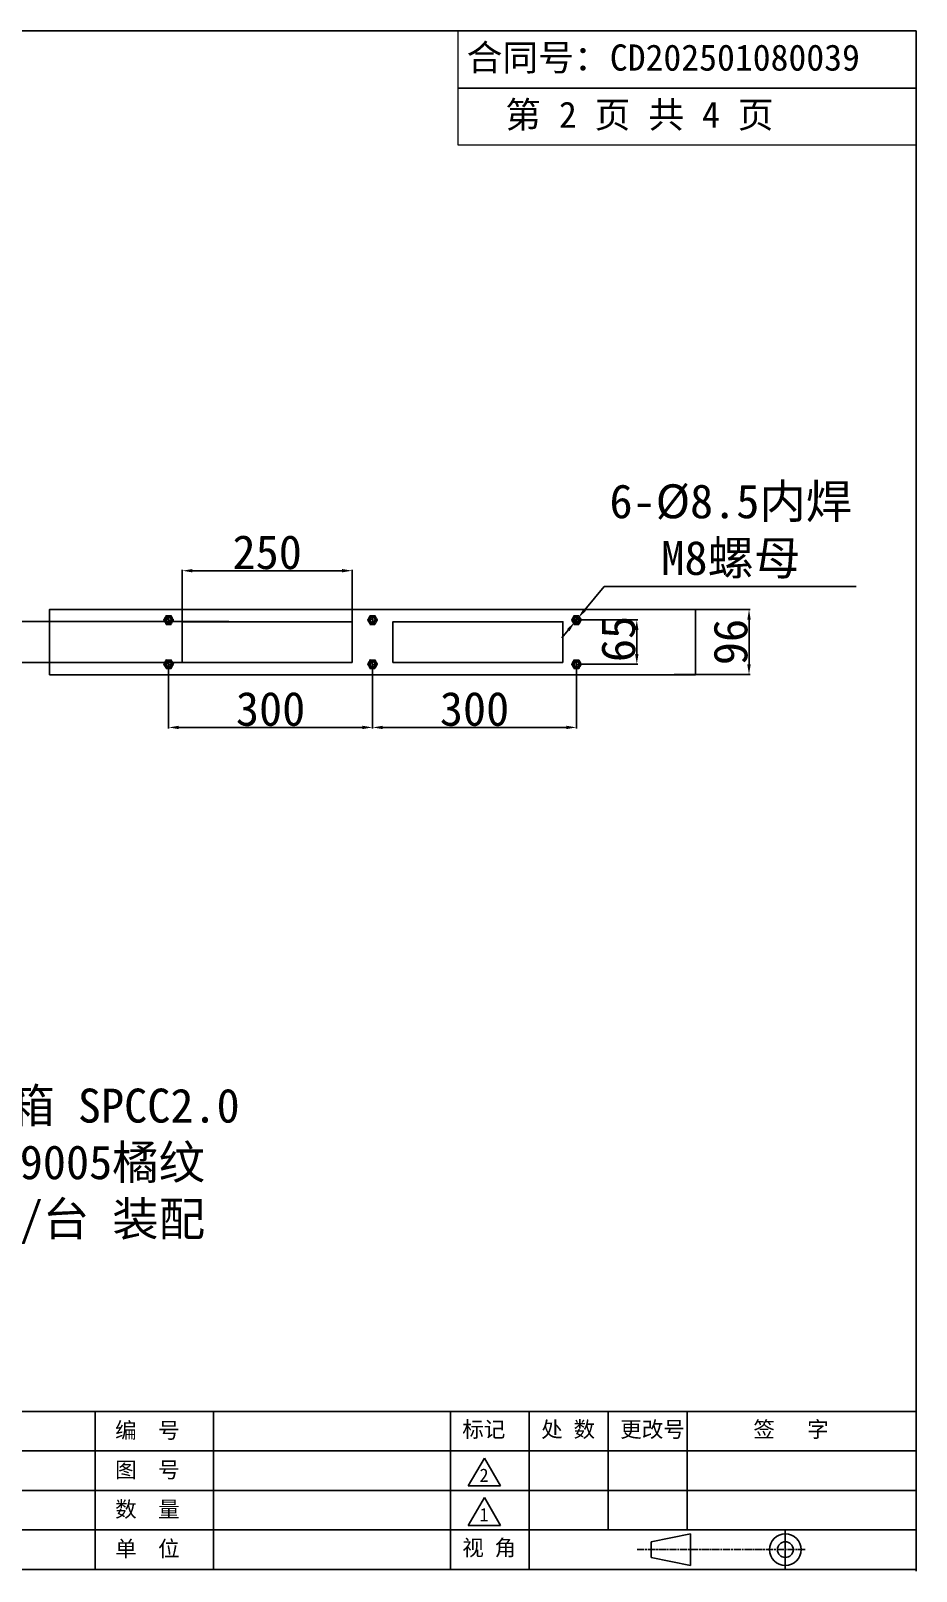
# Model space of a CAD drawing. Header units: millimetres. Extents: x 6893 to 19543, y -3475 to 6590.
# Drawn here: x 18241 to 19543, y 3374 to 5642 of the extents above; entities that cross this region are included whole.
import ezdxf

# ---------------------------------------------------------------- set-up
doc = ezdxf.new("R2010")
doc.units = ezdxf.units.MM
for name, pattern in [('ACAD_ISO04W100', [30, 24, -3, 0, -3]), ('ACAD_ISO08W100', [36, 24, -3, 6, -3]), ('ACBSITGL', [3, 2, -1]), ('AD_LTYPE6 0 mm', [16, 13, -1, 1, -1]), ('DASHED', [0.75, 0.5, -0.25])]:
    doc.linetypes.add(name, pattern=pattern)
for name, color, linetype in [('6文字层', 3, 'Continuous'), ('shixian', 7, 'Continuous'), ('tukuang', 7, 'Continuous'), ('xuxian1', 6, 'ACAD_ISO04W100'), ('zhongxingxian', 1, 'ACAD_ISO08W100'), ('标注', 136, 'Continuous')]:
    doc.layers.add(name, color=color, linetype=linetype)
for name, color, linetype, lineweight in [('ACADxuxian1', 6, 'AD_LTYPE6 0 mm', 0), ('ACAD注释层', 3, 'Continuous', 0), ('图框', 7, 'Continuous', 15)]:
    doc.layers.add(name, color=color, linetype=linetype, lineweight=lineweight)
doc.styles.add('SLDTEXTSTYLE0', font='')
doc.styles.get("Standard").update_dxf_attribs({"font": ''})
doc.styles.get('SLDTEXTSTYLE0').set_extended_font_data('宋体')
doc.styles.get('Standard').set_extended_font_data('SimSun')
doc.dimstyles.new('50#', dxfattribs={"dimtxt": 50, "dimasz": 15, "dimexe": 1.5, "dimexo": 3, "dimgap": 2, "dimtad": 1, "dimtoh": 1, "dimzin": 12, "dimdsep": 46, "dimtxsty": 'Standard', "dimcen": 20, "dimclrd": 3, "dimclre": 3, "dimclrt": 7, "dimadec": 0, "dimazin": 3, "dimtfac": 1, "dimtmove": 0, "dimatfit": 3, "dimfxl": 1, "dimarcsym": 0})

# ---------------------------------------------------------------- blocks, each defined once
blk = doc.blocks.new('*D53')
at = {"color": 3, "lineweight": -2, "transparency": 16777216}
for p, q in [((18463.5, 4745.1), (18463.5, 4848.6)), ((18478.5, 4847.1), (18698.5, 4847.1)), ((18713.5, 4745.1), (18713.5, 4848.6))]:
    blk.add_line(p, q, dxfattribs=at)
at = {"color": 3, "transparency": 16777216}
for points in [[(18478.5, 4849.6), (18478.5, 4844.6), (18463.5, 4847.1)], [(18698.5, 4844.6), (18698.5, 4849.6), (18713.5, 4847.1)]]:
    blk.add_solid(points, dxfattribs=at)
at = {"layer": 'Defpoints', "color": 0, "transparency": 16777216}
for p in [(18713.5, 4847.1), (18463.5, 4742.1), (18713.5, 4742.1)]:
    blk.add_point(p, dxfattribs=at)
at = {"color": 7, "transparency": 16777216, "insert": (18588.5, 4874.1), "char_height": 50, "attachment_point": 5}
blk.add_mtext('250', dxfattribs=at)
blk = doc.blocks.new('*D54')
at = {"color": 3, "lineweight": -2, "transparency": 16777216}
for p, q in [((18532.2, 4772.1), (18203.1, 4772.1)), ((18204.6, 4757.1), (18204.6, 4727.1)), ((18532.2, 4712.1), (18203.1, 4712.1))]:
    blk.add_line(p, q, dxfattribs=at)
at = {"color": 3, "transparency": 16777216}
for points in [[(18207.1, 4757.1), (18202.1, 4757.1), (18204.6, 4772.1)], [(18202.1, 4727.1), (18207.1, 4727.1), (18204.6, 4712.1)]]:
    blk.add_solid(points, dxfattribs=at)
at = {"layer": 'Defpoints', "color": 0, "transparency": 16777216}
for p in [(18535.2, 4772.1), (18204.6, 4712.1), (18535.2, 4712.1)]:
    blk.add_point(p, dxfattribs=at)
at = {"color": 7, "transparency": 16777216, "insert": (18177.6, 4742.1), "char_height": 50, "attachment_point": 5, "rotation": 90}
blk.add_mtext('60', dxfattribs=at)
blk = doc.blocks.new('*D55')
at = {"color": 3, "lineweight": -2, "transparency": 16777216}
for p, q in [((18443.5, 4706.6), (18443.5, 4614.9)), ((18743.5, 4706.6), (18743.5, 4614.9)), ((18458.5, 4616.4), (18728.5, 4616.4))]:
    blk.add_line(p, q, dxfattribs=at)
at = {"color": 3, "transparency": 16777216}
for points in [[(18458.5, 4618.9), (18458.5, 4613.9), (18443.5, 4616.4)], [(18728.5, 4613.9), (18728.5, 4618.9), (18743.5, 4616.4)]]:
    blk.add_solid(points, dxfattribs=at)
at = {"layer": 'Defpoints', "color": 0, "transparency": 16777216}
for p in [(18443.5, 4709.6), (18743.5, 4709.6), (18743.5, 4616.4)]:
    blk.add_point(p, dxfattribs=at)
at = {"color": 7, "transparency": 16777216, "insert": (18593.5, 4643.4), "char_height": 50, "attachment_point": 5}
blk.add_mtext('300', dxfattribs=at)
blk = doc.blocks.new('*D56')
at = {"color": 3, "lineweight": -2, "transparency": 16777216}
for p, q in [((18743.5, 4706.6), (18743.5, 4614.9)), ((19043.5, 4706.6), (19043.5, 4614.9)), ((18758.5, 4616.4), (19028.5, 4616.4))]:
    blk.add_line(p, q, dxfattribs=at)
at = {"color": 3, "transparency": 16777216}
for points in [[(18758.5, 4618.9), (18758.5, 4613.9), (18743.5, 4616.4)], [(19028.5, 4613.9), (19028.5, 4618.9), (19043.5, 4616.4)]]:
    blk.add_solid(points, dxfattribs=at)
at = {"layer": 'Defpoints', "color": 0, "transparency": 16777216}
for p in [(18743.5, 4709.6), (19043.5, 4709.6), (19043.5, 4616.4)]:
    blk.add_point(p, dxfattribs=at)
at = {"color": 7, "transparency": 16777216, "insert": (18893.5, 4643.4), "char_height": 50, "attachment_point": 5}
blk.add_mtext('300', dxfattribs=at)
blk = doc.blocks.new('*D57')
at = {"color": 3, "lineweight": -2, "transparency": 16777216}
for p, q in [((19084, 4824.1), (19055.7, 4789.5)), ((19455, 4824.1), (19084, 4824.1)), ((19040.8, 4771.3), (19046.2, 4777.9)), ((19031.3, 4759.7), (19021.8, 4748.1))]:
    blk.add_line(p, q, dxfattribs=at)
at = {"color": 3, "transparency": 16777216}
for points in [[(19053.7, 4791.1), (19057.6, 4787.9), (19046.2, 4777.9)], [(19033.2, 4758.1), (19029.4, 4761.2), (19040.8, 4771.3)]]:
    blk.add_solid(points, dxfattribs=at)
at = {"layer": 'Defpoints', "color": 0, "transparency": 16777216}
for p in [(19040.8, 4771.3), (19046.2, 4777.9)]:
    blk.add_point(p, dxfattribs=at)
at = {"color": 7, "transparency": 16777216, "insert": (19270.5, 4904.9), "char_height": 50, "attachment_point": 5}
blk.add_mtext('6-%%c8.5内焊\\PM8螺母', dxfattribs=at)
blk = doc.blocks.new('JDJH')
for p, q in [((12358.9, 1732.7), (12358.9, 1997.3)), ((12557.3, 1732.7), (12557.3, 1997.3)), ((12954.3, 1732.7), (12954.3, 1997.3)), ((13152.7, 1732.7), (13152.7, 1997.3)), ((13549.7, 1732.7), (13549.7, 1997.3)), ((13748.1, 1732.7), (13748.1, 1997.3)), ((14145.1, 1732.7), (14145.1, 1997.3)), ((14277.4, 1732.7), (14277.4, 1997.3)), ((14409.7, 1798.8), (14409.7, 1997.3)), ((14542, 1798.8), (14542, 1997.3)), ((14925.7, 1931.2), (12358.9, 1931.2)), ((14202.2, 1919.2), (14175.2, 1872.5)), ((14229.1, 1872.5), (14202.2, 1919.2)), ((14925.7, 1865), (12358.9, 1865)), ((14175.2, 1872.5), (14229.1, 1872.5)), ((14202.2, 1853.1), (14175.2, 1806.3)), ((14229.1, 1806.3), (14202.2, 1853.1)), ((14925.7, 1798.8), (12358.9, 1798.8)), ((14175.2, 1806.3), (14229.1, 1806.3)), ((14481.6, 1779), (14547.8, 1792.2)), ((14547.8, 1792.2), (14547.8, 1739.3)), ((14706.4, 1732.7), (14706.4, 1798.8)), ((14481.6, 1779), (14481.6, 1752.5)), ((14481.6, 1752.5), (14547.8, 1739.3))]:
    blk.add_line(p, q)
for radius in [26.5, 13.2]:
    blk.add_circle((14706.4, 1765.8), radius)
at = {"layer": 'tukuang', "linetype": 'ByBlock'}
blk.add_line((14925.7, 1997.3), (11168, 1997.3), dxfattribs=at)
at = {"layer": 'xuxian1', "linetype": 'ByBlock'}
for p, q in [((11168, 1732.7), (11168, 4312.8)), ((11168, 4312.8), (14925.7, 4312.8)), ((11589.4, 4075), (11589.4, 4312.8)), ((14925.7, 4312.8), (14925.7, 1732.7)), ((11168, 4075), (11589.4, 4075)), ((14925.7, 1732.7), (11168, 1732.7))]:
    blk.add_line(p, q, dxfattribs=at)
at = {"layer": 'zhongxingxian', "ltscale": 0.5}
blk.add_line((14458.1, 1765.8), (14739.5, 1765.8), dxfattribs=at)
for s, p in [('2', (14194, 1879.4)), ('1', (14194, 1813.2))]:
    blk.add_text(s, height=22.3).set_placement(p)
at = {"insert": (11324.8, 1926.5), "char_height": 80, "width": 1615.999, "attachment_point": 1}
blk.add_mtext('{\\fSimSun|b0|i0|c134|p2;好夫满机柜}', dxfattribs=at)
at = {"layer": '6文字层', "insert": (11200.1, 4291.9), "char_height": 30, "width": 784.033, "attachment_point": 1}
blk.add_mtext('{\\fSimSun|b0|i0|c134|p2;\\W0.9;\\C1;需方供图与本图或有差\\P异,生产图以此图为准.\\P★ 现场若有嵌入安装\\P需求，务必提前声明。}', dxfattribs=at)
at = {"layer": 'shixian', "char_height": 26.46, "width": 238.071, "attachment_point": 1}
for s, insert in [('设  计', (12392.5, 1979.1)), ('名  称', (12987.9, 1979.1)), ('编  号', (13583.3, 1979.1)), ('标记', (14165.1, 1980.7)), ('处 数', (14297.4, 1980.7)), ('更改号', (14429.7, 1980.7)), ('签   字', (14652.9, 1980.7)), ('制  图', (12392.5, 1912.9)), ('材  料', (12987.9, 1912.9)), ('图  号', (13583.3, 1912.9)), ('王芬芬', (12631.5, 1903.3)), ('审  核', (12392.5, 1846.8)), ('日  期', (12987.9, 1846.8)), ('数  量', (13583.3, 1846.8)), ('工  艺', (12392.5, 1780.6)), ('比  例', (12987.9, 1780.6)), ('单  位', (13583.3, 1780.6)), ('视 角', (14165.1, 1782.2))]:
    blk.add_mtext(s, dxfattribs=dict(at, insert=insert))
blk = doc.blocks.new('*D80')
at = {"color": 3, "lineweight": -2, "transparency": 16777216}
for p, q in [((19046.5, 4774.6), (19133.7, 4774.6)), ((19132.2, 4759.6), (19132.2, 4724.6)), ((19046.5, 4709.6), (19133.7, 4709.6))]:
    blk.add_line(p, q, dxfattribs=at)
at = {"color": 3, "transparency": 16777216}
for points in [[(19134.7, 4759.6), (19129.7, 4759.6), (19132.2, 4774.6)], [(19129.7, 4724.6), (19134.7, 4724.6), (19132.2, 4709.6)]]:
    blk.add_solid(points, dxfattribs=at)
at = {"layer": 'Defpoints', "color": 0, "transparency": 16777216}
for p in [(19043.5, 4774.6), (19043.5, 4709.6), (19132.2, 4709.6)]:
    blk.add_point(p, dxfattribs=at)
at = {"color": 7, "transparency": 16777216, "insert": (19105.2, 4746.6), "char_height": 50, "attachment_point": 5, "rotation": 90}
blk.add_mtext('65', dxfattribs=at)
blk = doc.blocks.new('*D81')
at = {"color": 3, "lineweight": -2, "transparency": 16777216}
for p, q in [((19187, 4790.1), (19298.8, 4790.1)), ((19297.3, 4775.1), (19297.3, 4709.1)), ((19187, 4694.1), (19298.8, 4694.1))]:
    blk.add_line(p, q, dxfattribs=at)
at = {"color": 3, "transparency": 16777216}
for points in [[(19299.8, 4775.1), (19294.8, 4775.1), (19297.3, 4790.1)], [(19294.8, 4709.1), (19299.8, 4709.1), (19297.3, 4694.1)]]:
    blk.add_solid(points, dxfattribs=at)
at = {"layer": 'Defpoints', "color": 0, "transparency": 16777216}
for p in [(19184, 4790.1), (19184, 4694.1), (19297.3, 4694.1)]:
    blk.add_point(p, dxfattribs=at)
at = {"color": 7, "transparency": 16777216, "insert": (19270.3, 4742.1), "char_height": 50, "attachment_point": 5, "rotation": 90}
blk.add_mtext('96', dxfattribs=at)
blk = doc.blocks.new('SW_CENTERMARKSYMBOL_0')
at = {"layer": '图框', "color": 0}
for p, q in [((-5, 0), (-6.75, 0)), ((0, 0), (-2.5, 0)), ((0, 5), (0, 6.75)), ((0, 0), (0, 2.5)), ((0, 0), (0, -2.5)), ((0, 0), (2.5, 0)), ((5, 0), (6.75, 0)), ((0, -5), (0, -6.75))]:
    blk.add_line(p, q, dxfattribs=at)
blk = doc.blocks.new('zw$1F4F')
at = {"color": 2, "linetype": 'DASHED', "lineweight": 15}
for radius in [6.12, 4, 3.32]:
    blk.add_circle((7.5, 6.8), radius, dxfattribs=at)
for points, knots in [([(3.8, 13.2), (3.4, 12.7), (3.1, 12.2), (2.5, 11.1), (2.2, 10.6), (1.7, 9.7), (1.6, 9.5), (1.2, 8.9), (1.1, 8.6), (0.6, 7.8), (0.3, 7.3), (0, 6.8)], [0, 0, 0, 0, 0.25, 0.25, 0.5, 0.5, 0.625, 0.625, 0.75, 0.75, 1, 1, 1, 1]), ([(0, 6.8), (0.3, 6.2), (0.6, 5.7), (1.2, 4.6), (1.6, 4.1), (2, 3.2), (2.2, 3), (2.5, 2.4), (2.7, 2.1), (3.1, 1.3), (3.4, 0.8), (3.8, 0.2)], [0, 0, 0, 0, 0.25, 0.25, 0.5, 0.5, 0.625, 0.625, 0.75, 0.75, 1, 1, 1, 1]), ([(3.8, 13.2), (4.4, 13.2), (5, 13.2), (6.2, 13.2), (6.9, 13.2), (8.1, 13.2), (8.8, 13.2), (10, 13.2), (10.7, 13.2), (11.3, 13.2)], [0, 0, 0, 0, 0.25, 0.25, 0.5, 0.5, 0.75, 0.75, 1, 1, 1, 1]), ([(3.8, 0.2), (4.4, 0.2), (5, 0.2), (6.2, 0.2), (6.9, 0.2), (8.1, 0.2), (8.8, 0.2), (10, 0.2), (10.7, 0.2), (11.3, 0.2)], [0, 0, 0, 0, 0.25, 0.25, 0.5, 0.5, 0.75, 0.75, 1, 1, 1, 1]), ([(15, 6.8), (14.7, 7.3), (14.4, 7.8), (13.8, 8.9), (13.5, 9.4), (13, 10.3), (12.8, 10.5), (12.5, 11.1), (12.3, 11.4), (11.9, 12.2), (11.6, 12.7), (11.3, 13.2)], [0, 0, 0, 0, 0.25, 0.25, 0.5, 0.5, 0.625, 0.625, 0.75, 0.75, 1, 1, 1, 1]), ([(11.3, 0.2), (11.6, 0.8), (11.9, 1.3), (12.5, 2.4), (12.8, 2.9), (13.3, 3.8), (13.5, 4), (13.8, 4.6), (13.9, 4.9), (14.4, 5.7), (14.7, 6.2), (15, 6.8)], [0, 0, 0, 0, 0.25, 0.25, 0.5, 0.5, 0.625, 0.625, 0.75, 0.75, 1, 1, 1, 1])]:
    blk.add_open_spline(points, degree=3, knots=knots, dxfattribs=at)
at = {"layer": '标注', "color": 2, "linetype": 'DASHED'}
blk.add_blockref('SW_CENTERMARKSYMBOL_0', (7.5, 6.8), dxfattribs=at)

msp = doc.modelspace()

# ---------------------------------------------------------------- linework, layer by layer
for points in [[(18268.4937, 4694.0677), (19218.4937, 4694.0677), (19218.4937, 4790.0677), (18268.4937, 4790.0677)], [(18463.4937, 4712.0677), (18713.4937, 4712.0677), (18713.4937, 4772.0677), (18463.4937, 4772.0677)], [(19023.4937, 4712.0677), (18773.4937, 4712.0677), (18773.4937, 4772.0677), (19023.4937, 4772.0677)]]:
    msp.add_lwpolyline(points, close=True)
at = {"color": 2, "linetype": 'ACBSITGL'}
for points in [[(18449.6669, 4774.5677), (18446.5803, 4779.9138), (18440.4071, 4779.9138), (18437.3205, 4774.5677), (18440.4071, 4769.2216), (18446.5803, 4769.2216)], [(18749.6669, 4774.5677), (18746.5803, 4779.9138), (18740.4071, 4779.9138), (18737.3205, 4774.5677), (18740.4071, 4769.2216), (18746.5803, 4769.2216)], [(19049.6669, 4774.5677), (19046.5803, 4779.9138), (19040.4071, 4779.9138), (19037.3205, 4774.5677), (19040.4071, 4769.2216), (19046.5803, 4769.2216)], [(18449.6669, 4709.5677), (18446.5803, 4704.2216), (18440.4071, 4704.2216), (18437.3205, 4709.5677), (18440.4071, 4714.9138), (18446.5803, 4714.9138)], [(18749.6669, 4709.5677), (18746.5803, 4704.2216), (18740.4071, 4704.2216), (18737.3205, 4709.5677), (18740.4071, 4714.9138), (18746.5803, 4714.9138)], [(19049.6669, 4709.5677), (19046.5803, 4704.2216), (19040.4071, 4704.2216), (19037.3205, 4709.5677), (19040.4071, 4714.9138), (19046.5803, 4714.9138)]]:
    msp.add_lwpolyline(points, close=True, dxfattribs=at)
for centre in [(18443.4937, 4774.5677), (18743.4937, 4774.5677), (19043.4937, 4774.5677), (18443.4937, 4709.5677), (18743.4937, 4709.5677), (19043.4937, 4709.5677)]:
    msp.add_circle(centre, 4.25)
for centre in [(18443.4937, 4774.5677), (18743.4937, 4774.5677), (19043.4937, 4774.5677), (18443.4937, 4709.5677), (18743.4937, 4709.5677), (19043.4937, 4709.5677)]:
    msp.add_circle(centre, 4, dxfattribs=at)
at = {"layer": 'ACADxuxian1', "linetype": 'ByBlock', "lineweight": -2, "ltscale": 0.2}
msp.add_line((19543.1795, 5641.8683), (19543.1795, 3374.351), dxfattribs=at)
at = {"layer": 'ACAD注释层', "linetype": 'Continuous', "lineweight": 0}
for p, q in [((18869.643, 5557.6762), (18869.643, 5641.8683)), ((18869.643, 5473.4841), (18869.643, 5557.6762)), ((19543.1795, 5473.4841), (18869.643, 5473.4841))]:
    msp.add_line(p, q, dxfattribs=at)
msp.add_lwpolyline([(19543.1795, 5557.6762), (18869.643, 5557.6762), (19543.1795, 5557.6762)], dxfattribs=at)

# ---------------------------------------------------------------- block references
at = {"xscale": 0.8778000000000002, "yscale": 0.8778000000000002, "zscale": 0.8778000000000002}
msp.add_blockref('JDJH', (6441.3684, 1856.1025), dxfattribs=at)
for p in [(18435.9882, 4767.8177), (18735.9882, 4767.8177), (19035.9882, 4767.8177), (18435.9882, 4702.8177), (18735.9882, 4702.8177), (19035.9882, 4702.8177)]:
    msp.add_blockref('zw$1F4F', p)

# ---------------------------------------------------------------- texts
at = {"layer": 'ACAD注释层', "color": 0, "linetype": 'Continuous', "lineweight": 0, "char_height": 38.586956, "width": 844.456337, "attachment_point": 1, "line_spacing_factor": 1.194679}
for s, insert in [('{\\T1.001;合同号：CD202501080039}', (18881.8201, 5621.8346)), ('{\\T1.001;第 2 页 共 4 页}', (18938.7271, 5537.6425))]:
    msp.add_mtext(s, dxfattribs=dict(at, insert=insert))
at = {"layer": '图框', "insert": (18309.7139, 4084.7362), "char_height": 50, "attachment_point": 2, "style": 'SLDTEXTSTYLE0'}
msp.add_mtext('非标箱 SPCC2.0\\PRAL9005橘纹\\P1件/台 装配', dxfattribs=at)

# ---------------------------------------------------------------- dimensions: what is measured, and where the dimension line sits
dim = msp.add_diameter_dim_2p(p1=(19040.803, 4771.2779), p2=(19046.1844, 4777.8574), text='6-<>内焊\\PM8螺母', dimstyle='50#', override={"dimtxsty": 'Standard'})
dim.commit()
dim.dimension.update_dxf_attribs({"geometry": '*D57', "text_midpoint": (19083.9807, 4824.068), "dimtype": 163})
for base, p1, p2, picture, middle in [((18713.4937, 4847.0982), (18463.4937, 4742.0677), (18713.4937, 4742.0677), '*D53', (18588.4937, 4874.0982)), ((18743.4937, 4616.4294), (18443.4937, 4709.5677), (18743.4937, 4709.5677), '*D55', (18593.4937, 4643.4294))]:
    dim = msp.add_linear_dim(base=base, p1=p1, p2=p2, dimstyle='50#')
    dim.commit()
    dim.dimension.update_dxf_attribs({"geometry": picture, "text_midpoint": middle})
dim = msp.add_linear_dim(base=(19297.2805, 4694.0677), p1=(19183.9541, 4790.0677), p2=(19183.9541, 4694.0677), angle=90, dimstyle='50#')
dim.commit()
dim.dimension.update_dxf_attribs({"geometry": '*D81', "text_midpoint": (19270.2805, 4742.0677)})
for base, p1, p2, picture, middle in [((18204.6207, 4712.0677), (18535.2234, 4772.0677), (18535.2234, 4712.0677), '*D54', (18204.6207, 4742.0677)), ((19132.1936, 4709.5677), (19043.4937, 4774.5677), (19043.4937, 4709.5677), '*D80', (19132.1936, 4746.5677))]:
    dim = msp.add_linear_dim(base=base, p1=p1, p2=p2, angle=90, dimstyle='50#')
    dim.commit()
    dim.dimension.update_dxf_attribs({"geometry": picture, "text_midpoint": middle, "dimtype": 160})
dim = msp.add_linear_dim(base=(19043.4937, 4616.4294), p1=(18743.4937, 4709.5677), p2=(19043.4937, 4709.5677), dimstyle='50#', override={"dimtmove": 1})
dim.commit()
dim.dimension.update_dxf_attribs({"geometry": '*D56', "text_midpoint": (18893.4937, 4643.4294)})

doc.saveas('drawing.dxf')
